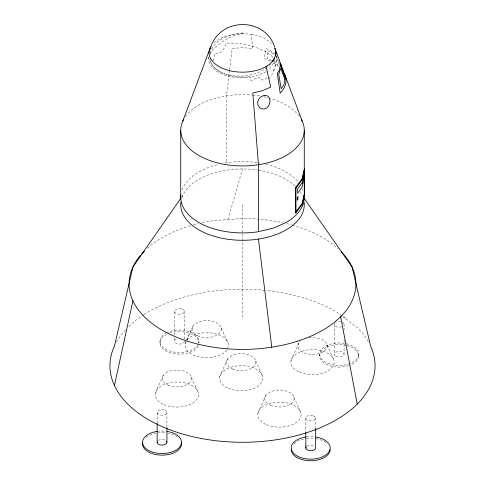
<?xml version="1.0" encoding="UTF-8"?>
<svg xmlns="http://www.w3.org/2000/svg" width="485" height="485" viewBox="0 0 485 485"><rect width="100%" height="100%" fill="white"/><g stroke="black" fill="none" stroke-linecap="round" stroke-linejoin="round"><path stroke-width="0.36" stroke-dasharray="2.42 1.82" d="M208.508 58.558L208.653 57.181M274.928 66.797L275.904 63.365L276.323 56.484M229.599 70.252L226.562 95.806L226.562 162.796M229.69 69.5L232.194 48.458L242.53 47.675L252.867 48.47L251.169 34.283L242.524 33.623L233.885 34.271L225.828 36.193A33.386 19.279 0 0 0 214.091 42.771M210.248 53.235L210.648 51.107A32.859 21.285 -7 0 1 225.913 36.908L233.873 34.192L242.433 32.859L242.524 33.623M213.418 60.922L214.94 53.277A9.524 5.499 -60 0 0 226.204 43.292A33.386 13.628 11.6 0 1 273.437 57.903M269.151 78.819L271.721 75.066L274.177 69.179M227.914 219.553L242.548 168.962M273.685 70.962L275.904 63.365M155.345 393.056L163.287 375.311M185.161 343.683L192.151 328.078M186.573 340.518L193.103 325.944M219.669 376.754L227.61 359.009M257.941 413.117L265.877 395.372M291.012 360.652L298.948 342.907M181.99 196.601L182.845 195.37M266.035 71.78L259.778 74.551A33.386 19.279 0 0 1 209.805 59.267M243.488 33.695L242.542 33.738A33.386 23.607 -15 0 0 219.493 44.032L214.2 48.197A33.386 19.279 0 0 0 210.302 54.241M343.616 317.196L344.071 317.281A4.886 2.825 0 0 1 346.824 319.615M340.87 321.743L340.112 321.603A4.886 2.825 0 0 0 336.451 322.04M271.545 60.589L267.162 58.709L267.575 50.828L269.836 51.41L274.492 54.884M275.347 54.302L269.333 49.767L265.944 48.597L264.283 58.746A43.511 25.123 0 0 1 272.127 62.092M273.352 61.54L277.796 64.887L275.674 58.461M341.925 315.923L336.305 311.685A132.55 76.527 0 0 0 265.901 290.43M342.489 316.347L357.348 327.545A132.55 76.527 0 0 1 368.606 342.186M279.718 62.401L277.111 58.831L279.415 65.045M276.274 56.296L277.117 57.46M327.029 344.877L334.001 360.397M293.958 397.342L300.93 412.862M255.692 360.973L262.658 376.499M221.184 327.908L228.15 343.428M191.369 377.275L198.335 392.801M276.171 56.436L276.492 57.86M210.187 59.54L210.781 62.292A33.629 21.783 -7 0 0 234.37 75.939L242.949 76.078L251.509 74.739A32.859 21.285 -7 0 0 266.283 68.112M358.676 354.341A19.473 11.24 0 0 1 329.297 363.902A19.473 11.24 0 0 1 329.642 344.435A19.473 11.24 0 0 1 358.676 354.341L358.676 355.954M344.077 324.168L344.077 330.133M344.077 339.833L344.077 354.014M334.329 324.586L334.329 354.438M319.736 354.111L319.736 355.723M315.577 417.84L315.577 428.285M305.829 418.258L305.829 431.692M242.5 204.628L242.5 233.394M242.5 234.146L242.5 318.93M198.905 341.379L198.905 342.992A19.473 11.24 0 0 0 169.871 333.086M184.312 311.206L184.312 340.306M174.558 311.625L174.558 336.996M174.558 337.742L174.558 341.476M166.907 412.226L166.907 427.152M159.965 341.149L159.965 342.762M157.158 412.65L157.158 422.35M181.99 197.456A61.771 35.66 0 0 1 257.832 170.077M258.535 170.186A61.771 35.66 0 0 1 295.541 186.349M300.021 191.63A61.771 35.66 0 0 1 302.179 195.425M181.99 190.078A61.771 35.66 0 0 1 218.547 164.379M225.088 163.033A61.771 35.66 0 0 1 257.123 162.602M258.535 162.808A61.771 35.66 0 0 1 260.002 163.051M265.829 164.227A61.771 35.66 0 0 1 298.166 181.796M302.482 188.738A61.771 35.66 0 0 1 303.028 190.138M185.452 116.588A61.771 35.66 0 0 1 252.073 95.03M252.806 95.102A61.771 35.66 0 0 1 260.002 96.06M263.658 96.757A61.771 35.66 0 0 1 267.956 97.77M268.66 97.958A61.771 35.66 0 0 1 299.584 116.642M251.169 34.283A33.386 19.279 0 0 1 271.43 43.274M273.291 62.741A43.511 25.123 0 0 1 278.705 66.554M271.06 63.784A32.859 21.285 -7 0 1 267.459 67.215M274.928 59.388A33.386 23.607 -15 0 1 267.726 70.355M267.041 77.836A9.47 5.468 -60 0 1 258.844 77.103L250.987 80.619L250.563 77.163A33.386 19.279 0 0 1 208.598 57.127M147.41 248.235A113.417 65.481 0 0 1 190.641 225.695M193.442 224.888A113.417 65.481 0 0 1 198.456 223.585M202.1 222.742A113.417 65.481 0 0 1 213.23 220.663L242.591 218.45A113.417 65.481 0 0 1 283.07 222.779M286.714 223.627A113.417 65.481 0 0 1 291.715 224.937M292.425 225.131A113.417 65.481 0 0 1 338.221 248.805M116.455 342.07A132.55 76.527 0 0 1 125.53 329.758M128.755 326.46A132.55 76.527 0 0 1 143.427 314.917M144.094 314.486A132.55 76.527 0 0 1 265.156 290.351M308.969 337.863A14.641 8.451 0 0 1 327.169 346.308A14.641 8.451 0 0 1 308.151 354.129A14.641 8.451 0 0 1 300.276 341.44M158.328 440.447A4.886 2.825 0 0 1 166.07 440.701M157.182 431.401A19.473 11.24 0 0 1 165.852 431.268M146.197 437.361A19.473 11.24 0 0 1 156.491 433.123M157.886 432.917A19.473 11.24 0 0 1 165.852 432.881M167.264 433.075A19.473 11.24 0 0 1 178.989 438.379M198.189 345.896A19.473 11.24 0 0 1 168.81 352.298A19.473 11.24 0 0 1 167.07 334.195M166.422 332.904A19.473 11.24 0 0 1 188.598 331.346A19.473 11.24 0 0 1 198.711 342.846M198.189 344.283A19.473 11.24 0 0 1 169.532 350.94A19.473 11.24 0 0 1 165.809 333.237M184.312 341.052A4.886 2.825 0 0 1 177.316 343.81A4.886 2.825 0 0 1 176.679 338.93M293.94 443.793A19.473 11.24 0 0 1 305.853 438.622M306.556 438.525A19.473 11.24 0 0 1 314.522 438.488M315.929 438.683A19.473 11.24 0 0 1 327.66 443.987M306.999 446.054A4.886 2.825 0 0 1 314.741 446.309M306.556 436.912A19.473 11.24 0 0 1 314.522 436.876M347.175 345.581A19.473 11.24 0 0 1 358.627 355.081A19.473 11.24 0 0 1 349.491 365.381M348.77 365.629A19.473 11.24 0 0 1 319.773 356.566A19.473 11.24 0 0 1 346.496 345.417M342.392 322.234A4.886 2.825 0 0 1 343.61 325.599M341.955 326.708A4.886 2.825 0 0 1 336.523 326.738A4.886 2.825 0 0 1 334.401 323.853M334.802 323.149A4.886 2.825 0 0 1 335.499 322.531M226.804 349.861A21.679 12.519 0 0 1 189.859 353.08A21.679 12.519 0 0 1 202.894 332.868A21.679 12.519 0 0 1 227.198 349.248M181.56 308.872L180.347 308.642A4.886 2.825 0 0 0 174.697 312.11A4.886 2.825 0 0 0 182.53 313.601A4.886 2.825 0 0 0 181.56 308.872M312.825 415.506L311.612 415.275A4.886 2.825 0 0 0 305.962 418.743A4.886 2.825 0 0 0 313.795 420.234A4.886 2.825 0 0 0 312.825 415.506M164.154 409.898L162.942 409.667A4.886 2.825 0 0 0 157.298 413.135A4.886 2.825 0 0 0 165.13 414.626A4.886 2.825 0 0 0 164.154 409.898M270.672 405.29A14.641 8.451 0 0 0 294.001 399.549A14.641 8.451 0 0 0 273.722 390.752A14.641 8.451 0 0 0 270.672 405.29M232.4 368.921A14.641 8.451 0 0 0 255.728 363.18A14.641 8.451 0 0 0 235.449 354.389A14.641 8.451 0 0 0 232.4 368.921M197.892 335.856A14.641 8.451 0 0 0 221.221 330.115A14.641 8.451 0 0 0 200.948 321.319A14.641 8.451 0 0 0 197.892 335.856M168.077 385.223A14.641 8.451 0 0 0 191.405 379.482A14.641 8.451 0 0 0 171.132 370.692A14.641 8.451 0 0 0 168.077 385.223M336.014 356.366A4.886 2.825 0 0 0 344.011 354.753A4.886 2.825 0 0 0 337.59 351.558A4.886 2.825 0 0 0 336.014 356.366M266.441 424.63A21.679 12.519 0 0 0 300.985 416.13A21.679 12.519 0 0 0 270.963 403.108A21.679 12.519 0 0 0 266.441 424.63M228.168 388.267A21.679 12.519 0 0 0 262.718 379.767A21.679 12.519 0 0 0 232.691 366.745A21.679 12.519 0 0 0 228.168 388.267M163.851 404.569A21.679 12.519 0 0 0 198.395 396.069A21.679 12.519 0 0 0 168.368 383.047A21.679 12.519 0 0 0 163.851 404.569M299.512 372.165A21.679 12.519 0 0 0 334.056 363.665A21.679 12.519 0 0 0 304.034 350.643A21.679 12.519 0 0 0 299.512 372.165"/><path stroke-width="0.73" d="M114.436 385.502L132.92 300.827M304.271 170.423L302.155 179.65L295.971 188.192M304.271 194.236L302.155 203.47L295.971 211.69M302.155 204.415L304.422 194.521L304.422 168.816L302.155 178.704L295.51 187.847L295.51 213.273L302.155 204.44M210.266 48.918C218.208 17.624 264.537 15.956 274.643 46.996M182.845 121.007L210.254 47.894M272.588 61.425L274.425 58.345M181.129 197.838L132.969 266.932L114.49 345.89A132.55 76.527 0 0 0 242.397 442.284A132.55 76.527 0 0 0 370.564 346.011L352.08 267.035L303.901 197.892M302.155 183.597L302.61 182.96M210.89 46.693A33.386 19.279 0 0 0 224.852 69.258A33.386 19.279 0 0 0 266.089 66.542C272.54 62.983 278.111 55.435 274.759 47.924L279.645 60.964L280.991 66.827L280.372 65.142L279.075 70.798L277.311 73.253L280.166 93.065A43.511 25.123 0 0 0 284.537 74.005L302.179 121.062M180.844 195.079A61.771 35.66 0 0 0 258.438 231.703L273.34 228.15L286.144 222.488A61.771 35.66 0 0 0 304.162 195.134M280.148 62.995L283.234 71.325M266.089 66.542L270.715 87.045L262.44 90.707L252.806 93.005L258.438 164.718L258.438 231.703M275.753 52.325L275.904 53.035A33.386 23.607 -15 0 1 275.747 55.848M340.676 316.717L357.239 404.072M258.438 239.081L271.77 347.193M315.577 428.285L315.577 447.685A4.886 2.825 0 0 1 309.794 450.668A4.886 2.825 0 0 1 306.296 446.673M305.829 432.438L305.829 448.11M304.271 130.289L304.271 195.182M295.971 187.216L295.971 212.66M180.729 130.235L180.729 197.225M166.907 427.897L166.907 442.077M157.158 423.096L157.158 442.502M304.162 202.512A61.771 35.66 0 0 1 242.451 240.287A61.771 35.66 0 0 1 180.844 202.457M301.543 119.789A61.771 35.66 0 0 1 241.876 165.925A61.771 35.66 0 0 1 183.833 119.098M341.331 251.8A113.417 65.481 0 0 1 245.828 349.382A113.417 65.481 0 0 1 140.577 255.201M141.602 254.019A113.417 65.481 0 0 1 144.324 251.145M166.646 441.356A4.886 2.825 0 0 1 162.396 445.103A4.886 2.825 0 0 1 157.231 441.762M181.36 442.55A19.473 11.24 0 0 1 161.832 455.142A19.473 11.24 0 0 1 142.754 442.32M167.264 431.462A19.473 11.24 0 0 1 177.868 448.831A19.473 11.24 0 0 1 145.973 448.643A19.473 11.24 0 0 1 157.182 431.401M330.17 449.625A19.473 11.24 0 0 1 310.503 460.75A19.473 11.24 0 0 1 291.23 449.395M315.929 437.07A19.473 11.24 0 0 1 326.538 454.439A19.473 11.24 0 0 1 294.637 454.251A19.473 11.24 0 0 1 305.853 437.009M284.925 79.685L283.84 84.984L281.142 88.7L278.717 74.138L280.767 68.167L284.925 79.685M303.865 179.389L302.155 186.858L297.687 193.224L297.669 188.853L302.155 182.621L303.865 175.37L303.865 179.389M297.96 196.74L297.232 197.747L297.232 200.25L297.96 199.244L297.96 196.74M264.283 95.412L262.658 95.927A7.026 6.238 -52.7 0 0 257.723 103.766A7.026 6.238 -52.7 0 0 264.095 108.973L265.659 108.61A7.069 5.553 -70.5 0 0 269.927 100.383A7.069 5.553 -70.5 0 0 264.283 95.412M284.368 73.902L280.791 64.25L281.785 68.64L285.416 78.54L284.368 73.902"/></g></svg>
